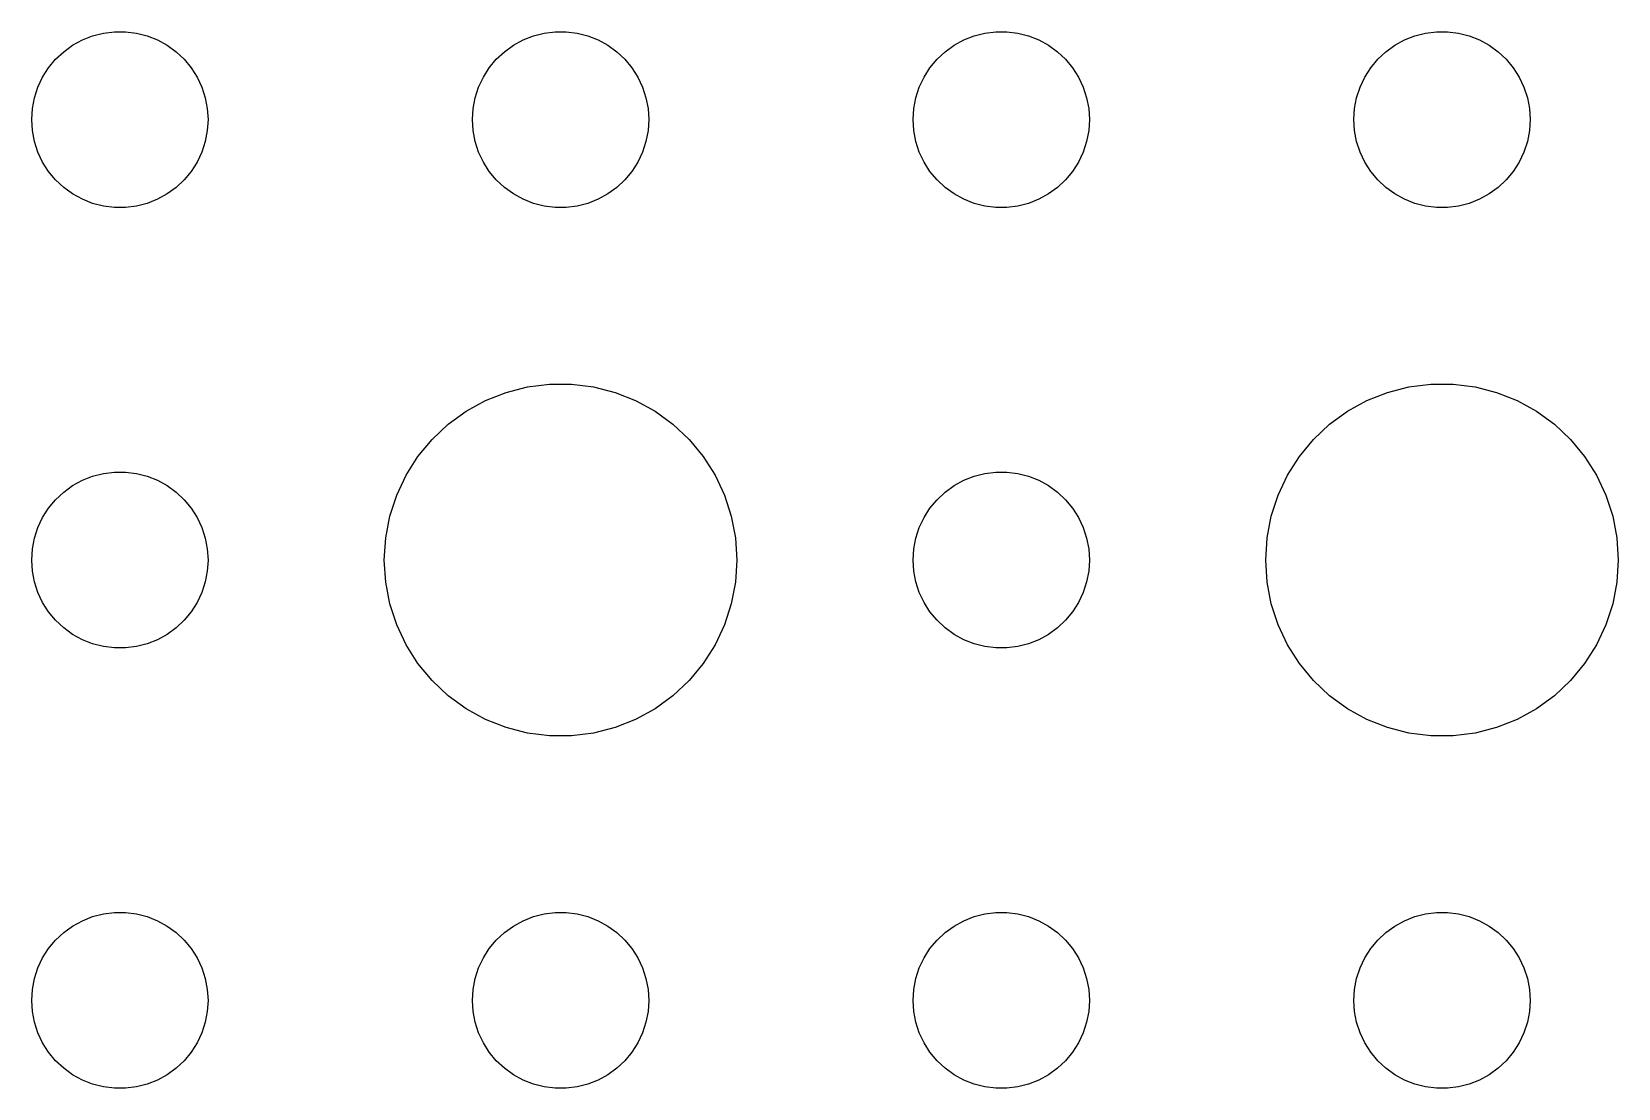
# Model space of a CAD drawing. Header units: metres. Extents: x -134 to 134, y 62 to 166.
# Drawn here: x -31.5 to -4.5, y 90 to 108 of the extents above; entities that cross this region are included whole.
import ezdxf

# ---------------------------------------------------------------- set-up
doc = ezdxf.new("R2010")
doc.units = ezdxf.units.M

msp = doc.modelspace()

# ---------------------------------------------------------------- linework, layer by layer
for p, q in [((-30.9561, 107.656), (-30.8037, 107.766)), ((-30.8037, 107.766), (-30.6387, 107.857)), ((-30.6387, 107.857), (-30.4635, 107.927)), ((-30.4635, 107.927), (-30.2811, 107.973)), ((-30.2811, 107.973), (-30.0942, 107.997)), ((-30.0942, 107.997), (-29.9058, 107.997)), ((-29.9058, 107.997), (-29.7189, 107.973)), ((-29.7189, 107.973), (-29.5365, 107.927)), ((-29.5365, 107.927), (-29.3613, 107.857)), ((-29.3613, 107.857), (-29.1963, 107.766)), ((-29.1963, 107.766), (-29.0439, 107.656)), ((-23.4561, 107.656), (-23.3037, 107.766)), ((-23.3037, 107.766), (-23.1387, 107.857)), ((-23.1387, 107.857), (-22.9635, 107.927)), ((-22.9635, 107.927), (-22.7811, 107.973)), ((-22.7811, 107.973), (-22.5942, 107.997)), ((-22.5942, 107.997), (-22.4058, 107.997)), ((-22.4058, 107.997), (-22.2189, 107.973)), ((-22.2189, 107.973), (-22.0365, 107.927)), ((-22.0365, 107.927), (-21.8613, 107.857)), ((-21.8613, 107.857), (-21.6963, 107.766)), ((-21.6963, 107.766), (-21.5439, 107.656)), ((-15.9561, 107.656), (-15.8037, 107.766)), ((-15.8037, 107.766), (-15.6387, 107.857)), ((-15.6387, 107.857), (-15.4635, 107.927)), ((-15.4635, 107.927), (-15.2811, 107.973)), ((-15.2811, 107.973), (-15.0942, 107.997)), ((-15.0942, 107.997), (-14.9058, 107.997)), ((-14.9058, 107.997), (-14.7189, 107.973)), ((-14.7189, 107.973), (-14.5365, 107.927)), ((-14.5365, 107.927), (-14.3613, 107.857)), ((-14.3613, 107.857), (-14.1963, 107.766)), ((-14.1963, 107.766), (-14.0439, 107.656)), ((-8.45613, 107.656), (-8.30373, 107.766)), ((-8.30373, 107.766), (-8.13866, 107.857)), ((-8.13866, 107.857), (-7.96352, 107.927)), ((-7.96352, 107.927), (-7.78107, 107.973)), ((-7.78107, 107.973), (-7.59418, 107.997)), ((-7.59418, 107.997), (-7.40581, 107.997)), ((-7.40581, 107.997), (-7.21892, 107.973)), ((-7.21892, 107.973), (-7.03647, 107.927)), ((-7.03647, 107.927), (-6.86133, 107.857)), ((-6.86133, 107.857), (-6.69626, 107.766)), ((-6.69626, 107.766), (-6.54385, 107.656)), ((-31.2135, 107.382), (-31.0934, 107.527)), ((-31.0934, 107.527), (-30.9561, 107.656)), ((-29.0439, 107.656), (-28.9065, 107.527)), ((-28.9065, 107.527), (-28.7865, 107.382)), ((-23.7135, 107.382), (-23.5934, 107.527)), ((-23.5934, 107.527), (-23.4561, 107.656)), ((-21.5439, 107.656), (-21.4065, 107.527)), ((-21.4065, 107.527), (-21.2865, 107.382)), ((-16.2135, 107.382), (-16.0934, 107.527)), ((-16.0934, 107.527), (-15.9561, 107.656)), ((-14.0439, 107.656), (-13.9065, 107.527)), ((-13.9065, 107.527), (-13.7865, 107.382)), ((-8.71352, 107.382), (-8.59344, 107.527)), ((-8.59344, 107.527), (-8.45613, 107.656)), ((-6.54385, 107.656), (-6.40654, 107.527)), ((-6.40654, 107.527), (-6.28647, 107.382)), ((-31.3947, 107.052), (-31.3145, 107.223)), ((-31.3145, 107.223), (-31.2135, 107.382)), ((-28.7865, 107.382), (-28.6855, 107.223)), ((-28.6855, 107.223), (-28.6053, 107.052)), ((-23.8947, 107.052), (-23.8145, 107.223)), ((-23.8145, 107.223), (-23.7135, 107.382)), ((-21.2865, 107.382), (-21.1855, 107.223)), ((-21.1855, 107.223), (-21.1053, 107.052)), ((-16.3947, 107.052), (-16.3145, 107.223)), ((-16.3145, 107.223), (-16.2135, 107.382)), ((-13.7865, 107.382), (-13.6855, 107.223)), ((-13.6855, 107.223), (-13.6053, 107.052)), ((-8.89465, 107.052), (-8.81445, 107.223)), ((-8.81445, 107.223), (-8.71352, 107.382)), ((-6.28647, 107.382), (-6.18553, 107.223)), ((-6.18553, 107.223), (-6.10533, 107.052)), ((-31.4529, 106.873), (-31.3947, 107.052)), ((-28.6053, 107.052), (-28.5471, 106.873)), ((-23.9529, 106.873), (-23.8947, 107.052)), ((-21.1053, 107.052), (-21.0471, 106.873)), ((-16.4529, 106.873), (-16.3947, 107.052)), ((-13.6053, 107.052), (-13.5471, 106.873)), ((-8.95287, 106.873), (-8.89465, 107.052)), ((-6.10533, 107.052), (-6.04712, 106.873)), ((-31.5, 106.5), (-31.4882, 106.688)), ((-31.4882, 106.688), (-31.4529, 106.873)), ((-28.5471, 106.873), (-28.5118, 106.688)), ((-28.5118, 106.688), (-28.5, 106.5)), ((-24, 106.5), (-23.9882, 106.688)), ((-23.9882, 106.688), (-23.9529, 106.873)), ((-21.0471, 106.873), (-21.0118, 106.688)), ((-21.0118, 106.688), (-21, 106.5)), ((-16.5, 106.5), (-16.4882, 106.688)), ((-16.4882, 106.688), (-16.4529, 106.873)), ((-13.5471, 106.873), (-13.5118, 106.688)), ((-13.5118, 106.688), (-13.5, 106.5)), ((-9, 106.5), (-8.98816, 106.688)), ((-8.98816, 106.688), (-8.95287, 106.873)), ((-6.04712, 106.873), (-6.01183, 106.688)), ((-6.01183, 106.688), (-6, 106.5)), ((-31.4882, 106.312), (-31.5, 106.5)), ((-28.5, 106.5), (-28.5118, 106.312)), ((-23.9882, 106.312), (-24, 106.5)), ((-21, 106.5), (-21.0118, 106.312)), ((-16.4882, 106.312), (-16.5, 106.5)), ((-13.5, 106.5), (-13.5118, 106.312)), ((-8.98816, 106.312), (-9, 106.5)), ((-6, 106.5), (-6.01183, 106.312)), ((-31.4529, 106.127), (-31.4882, 106.312)), ((-31.3947, 105.948), (-31.4529, 106.127)), ((-28.5471, 106.127), (-28.6053, 105.948)), ((-28.5118, 106.312), (-28.5471, 106.127)), ((-23.9529, 106.127), (-23.9882, 106.312)), ((-23.8947, 105.948), (-23.9529, 106.127)), ((-21.0471, 106.127), (-21.1053, 105.948)), ((-21.0118, 106.312), (-21.0471, 106.127)), ((-16.4529, 106.127), (-16.4882, 106.312)), ((-16.3947, 105.948), (-16.4529, 106.127)), ((-13.5471, 106.127), (-13.6053, 105.948)), ((-13.5118, 106.312), (-13.5471, 106.127)), ((-8.95287, 106.127), (-8.98816, 106.312)), ((-8.89465, 105.948), (-8.95287, 106.127)), ((-6.04712, 106.127), (-6.10533, 105.948)), ((-6.01183, 106.312), (-6.04712, 106.127)), ((-31.3145, 105.777), (-31.3947, 105.948)), ((-28.6053, 105.948), (-28.6855, 105.777)), ((-23.8145, 105.777), (-23.8947, 105.948)), ((-21.1053, 105.948), (-21.1855, 105.777)), ((-16.3145, 105.777), (-16.3947, 105.948)), ((-13.6053, 105.948), (-13.6855, 105.777)), ((-8.81445, 105.777), (-8.89465, 105.948)), ((-6.10533, 105.948), (-6.18553, 105.777)), ((-31.2135, 105.618), (-31.3145, 105.777)), ((-31.0934, 105.473), (-31.2135, 105.618)), ((-28.7865, 105.618), (-28.9065, 105.473)), ((-28.6855, 105.777), (-28.7865, 105.618)), ((-23.7135, 105.618), (-23.8145, 105.777)), ((-23.5934, 105.473), (-23.7135, 105.618)), ((-21.2865, 105.618), (-21.4065, 105.473)), ((-21.1855, 105.777), (-21.2865, 105.618)), ((-16.2135, 105.618), (-16.3145, 105.777)), ((-16.0934, 105.473), (-16.2135, 105.618)), ((-13.7865, 105.618), (-13.9065, 105.473)), ((-13.6855, 105.777), (-13.7865, 105.618)), ((-8.71352, 105.618), (-8.81445, 105.777)), ((-8.59344, 105.473), (-8.71352, 105.618)), ((-6.28647, 105.618), (-6.40654, 105.473)), ((-6.18553, 105.777), (-6.28647, 105.618)), ((-30.9561, 105.344), (-31.0934, 105.473)), ((-30.8037, 105.234), (-30.9561, 105.344)), ((-29.0439, 105.344), (-29.1963, 105.234)), ((-28.9065, 105.473), (-29.0439, 105.344)), ((-23.4561, 105.344), (-23.5934, 105.473)), ((-23.3037, 105.234), (-23.4561, 105.344)), ((-21.5439, 105.344), (-21.6963, 105.234)), ((-21.4065, 105.473), (-21.5439, 105.344)), ((-15.9561, 105.344), (-16.0934, 105.473)), ((-15.8037, 105.234), (-15.9561, 105.344)), ((-14.0439, 105.344), (-14.1963, 105.234)), ((-13.9065, 105.473), (-14.0439, 105.344)), ((-8.45613, 105.344), (-8.59344, 105.473)), ((-8.30373, 105.234), (-8.45613, 105.344)), ((-6.54385, 105.344), (-6.69626, 105.234)), ((-6.40654, 105.473), (-6.54385, 105.344)), ((-30.6387, 105.143), (-30.8037, 105.234)), ((-30.4635, 105.073), (-30.6387, 105.143)), ((-30.2811, 105.027), (-30.4635, 105.073)), ((-29.5365, 105.073), (-29.7189, 105.027)), ((-29.3613, 105.143), (-29.5365, 105.073)), ((-29.1963, 105.234), (-29.3613, 105.143)), ((-23.1387, 105.143), (-23.3037, 105.234)), ((-22.9635, 105.073), (-23.1387, 105.143)), ((-22.7811, 105.027), (-22.9635, 105.073)), ((-22.0365, 105.073), (-22.2189, 105.027)), ((-21.8613, 105.143), (-22.0365, 105.073)), ((-21.6963, 105.234), (-21.8613, 105.143)), ((-15.6387, 105.143), (-15.8037, 105.234)), ((-15.4635, 105.073), (-15.6387, 105.143)), ((-15.2811, 105.027), (-15.4635, 105.073)), ((-14.5365, 105.073), (-14.7189, 105.027)), ((-14.3613, 105.143), (-14.5365, 105.073)), ((-14.1963, 105.234), (-14.3613, 105.143)), ((-8.13866, 105.143), (-8.30373, 105.234)), ((-7.96352, 105.073), (-8.13866, 105.143)), ((-7.78107, 105.027), (-7.96352, 105.073)), ((-7.03647, 105.073), (-7.21892, 105.027)), ((-6.86133, 105.143), (-7.03647, 105.073)), ((-6.69626, 105.234), (-6.86133, 105.143)), ((-30.0942, 105.003), (-30.2811, 105.027)), ((-29.9058, 105.003), (-30.0942, 105.003)), ((-29.7189, 105.027), (-29.9058, 105.003)), ((-22.5942, 105.003), (-22.7811, 105.027)), ((-22.4058, 105.003), (-22.5942, 105.003)), ((-22.2189, 105.027), (-22.4058, 105.003)), ((-15.0942, 105.003), (-15.2811, 105.027)), ((-14.9058, 105.003), (-15.0942, 105.003)), ((-14.7189, 105.027), (-14.9058, 105.003)), ((-7.59418, 105.003), (-7.78107, 105.027)), ((-7.40581, 105.003), (-7.59418, 105.003)), ((-7.21892, 105.027), (-7.40581, 105.003)), ((-23.7773, 101.714), (-23.427, 101.853)), ((-23.427, 101.853), (-23.0621, 101.947)), ((-23.0621, 101.947), (-22.6884, 101.994)), ((-22.6884, 101.994), (-22.3116, 101.994)), ((-22.3116, 101.994), (-21.9379, 101.947)), ((-21.9379, 101.947), (-21.5729, 101.853)), ((-21.5729, 101.853), (-21.2227, 101.714)), ((-8.77733, 101.714), (-8.42705, 101.853)), ((-8.42705, 101.853), (-8.06213, 101.947)), ((-8.06213, 101.947), (-7.68837, 101.994)), ((-7.68837, 101.994), (-7.31161, 101.994)), ((-7.31161, 101.994), (-6.93785, 101.947)), ((-6.93785, 101.947), (-6.57294, 101.853)), ((-6.57294, 101.853), (-6.22266, 101.714)), ((-24.4123, 101.312), (-24.1075, 101.533)), ((-24.1075, 101.533), (-23.7773, 101.714)), ((-21.2227, 101.714), (-20.8925, 101.533)), ((-20.8925, 101.533), (-20.5877, 101.312)), ((-9.41226, 101.312), (-9.10747, 101.533)), ((-9.10747, 101.533), (-8.77733, 101.714)), ((-6.22266, 101.714), (-5.89252, 101.533)), ((-5.89252, 101.533), (-5.58772, 101.312)), ((-24.6869, 101.054), (-24.4123, 101.312)), ((-20.5877, 101.312), (-20.3131, 101.054)), ((-9.6869, 101.054), (-9.41226, 101.312)), ((-5.58772, 101.312), (-5.31308, 101.054)), ((-24.927, 100.763), (-24.6869, 101.054)), ((-20.3131, 101.054), (-20.0729, 100.763)), ((-9.92705, 100.763), (-9.6869, 101.054)), ((-5.31308, 101.054), (-5.07294, 100.763)), ((-25.1289, 100.445), (-24.927, 100.763)), ((-20.0729, 100.763), (-19.8711, 100.445)), ((-10.1289, 100.445), (-9.92705, 100.763)), ((-5.07294, 100.763), (-4.87108, 100.445)), ((-30.4635, 100.427), (-30.2811, 100.473)), ((-30.2811, 100.473), (-30.0942, 100.497)), ((-30.0942, 100.497), (-29.9058, 100.497)), ((-29.9058, 100.497), (-29.7189, 100.473)), ((-29.7189, 100.473), (-29.5365, 100.427)), ((-25.2893, 100.104), (-25.1289, 100.445)), ((-19.8711, 100.445), (-19.7107, 100.104)), ((-15.4635, 100.427), (-15.2811, 100.473)), ((-15.2811, 100.473), (-15.0942, 100.497)), ((-15.0942, 100.497), (-14.9058, 100.497)), ((-14.9058, 100.497), (-14.7189, 100.473)), ((-14.7189, 100.473), (-14.5365, 100.427)), ((-10.2893, 100.104), (-10.1289, 100.445)), ((-4.87108, 100.445), (-4.71066, 100.104)), ((-30.9561, 100.156), (-30.8037, 100.266)), ((-30.8037, 100.266), (-30.6387, 100.357)), ((-30.6387, 100.357), (-30.4635, 100.427)), ((-29.5365, 100.427), (-29.3613, 100.357)), ((-29.3613, 100.357), (-29.1963, 100.266)), ((-29.1963, 100.266), (-29.0439, 100.156)), ((-15.9561, 100.156), (-15.8037, 100.266)), ((-15.8037, 100.266), (-15.6387, 100.357)), ((-15.6387, 100.357), (-15.4635, 100.427)), ((-14.5365, 100.427), (-14.3613, 100.357)), ((-14.3613, 100.357), (-14.1963, 100.266)), ((-14.1963, 100.266), (-14.0439, 100.156)), ((-31.2135, 99.8817), (-31.0934, 100.027)), ((-31.0934, 100.027), (-30.9561, 100.156)), ((-29.0439, 100.156), (-28.9065, 100.027)), ((-28.9065, 100.027), (-28.7865, 99.8817)), ((-25.4057, 99.7461), (-25.2893, 100.104)), ((-19.7107, 100.104), (-19.5942, 99.7461)), ((-16.2135, 99.8817), (-16.0934, 100.027)), ((-16.0934, 100.027), (-15.9561, 100.156)), ((-14.0439, 100.156), (-13.9065, 100.027)), ((-13.9065, 100.027), (-13.7865, 99.8817)), ((-10.4057, 99.7461), (-10.2893, 100.104)), ((-4.71066, 100.104), (-4.59424, 99.7461)), ((-31.3947, 99.5522), (-31.3145, 99.7226)), ((-31.3145, 99.7226), (-31.2135, 99.8817)), ((-28.7865, 99.8817), (-28.6855, 99.7226)), ((-28.6855, 99.7226), (-28.6053, 99.5522)), ((-25.4763, 99.376), (-25.4057, 99.7461)), ((-19.5942, 99.7461), (-19.5237, 99.376)), ((-16.3947, 99.5522), (-16.3145, 99.7226)), ((-16.3145, 99.7226), (-16.2135, 99.8817)), ((-13.7865, 99.8817), (-13.6855, 99.7226)), ((-13.6855, 99.7226), (-13.6053, 99.5522)), ((-10.4763, 99.376), (-10.4057, 99.7461)), ((-4.59424, 99.7461), (-4.52365, 99.376)), ((-31.4882, 99.188), (-31.4529, 99.373)), ((-31.4529, 99.373), (-31.3947, 99.5522)), ((-28.6053, 99.5522), (-28.5471, 99.373)), ((-28.5471, 99.373), (-28.5118, 99.188)), ((-25.5, 99), (-25.4763, 99.376)), ((-19.5237, 99.376), (-19.5, 99)), ((-16.4882, 99.188), (-16.4529, 99.373)), ((-16.4529, 99.373), (-16.3947, 99.5522)), ((-13.6053, 99.5522), (-13.5471, 99.373)), ((-13.5471, 99.373), (-13.5118, 99.188)), ((-10.5, 99), (-10.4763, 99.376)), ((-4.52365, 99.376), (-4.5, 99)), ((-31.5, 99), (-31.4882, 99.188)), ((-28.5118, 99.188), (-28.5, 99)), ((-16.5, 99), (-16.4882, 99.188)), ((-13.5118, 99.188), (-13.5, 99)), ((-31.4882, 98.812), (-31.5, 99)), ((-28.5, 99), (-28.5118, 98.812)), ((-25.4763, 98.624), (-25.5, 99)), ((-19.5, 99), (-19.5237, 98.624)), ((-16.4882, 98.812), (-16.5, 99)), ((-13.5, 99), (-13.5118, 98.812)), ((-10.4763, 98.624), (-10.5, 99)), ((-4.5, 99), (-4.52365, 98.624)), ((-31.4529, 98.627), (-31.4882, 98.812)), ((-31.3947, 98.4478), (-31.4529, 98.627)), ((-28.5471, 98.627), (-28.6053, 98.4478)), ((-28.5118, 98.812), (-28.5471, 98.627)), ((-25.4057, 98.2539), (-25.4763, 98.624)), ((-19.5237, 98.624), (-19.5942, 98.2539)), ((-16.4529, 98.627), (-16.4882, 98.812)), ((-16.3947, 98.4478), (-16.4529, 98.627)), ((-13.5471, 98.627), (-13.6053, 98.4478)), ((-13.5118, 98.812), (-13.5471, 98.627)), ((-10.4057, 98.2539), (-10.4763, 98.624)), ((-4.52365, 98.624), (-4.59424, 98.2539)), ((-31.3145, 98.2774), (-31.3947, 98.4478)), ((-28.6053, 98.4478), (-28.6855, 98.2774)), ((-16.3145, 98.2774), (-16.3947, 98.4478)), ((-13.6053, 98.4478), (-13.6855, 98.2774)), ((-31.2135, 98.1183), (-31.3145, 98.2774)), ((-31.0934, 97.9732), (-31.2135, 98.1183)), ((-28.7865, 98.1183), (-28.9065, 97.9732)), ((-28.6855, 98.2774), (-28.7865, 98.1183)), ((-25.2893, 97.8956), (-25.4057, 98.2539)), ((-19.5942, 98.2539), (-19.7107, 97.8956)), ((-16.2135, 98.1183), (-16.3145, 98.2774)), ((-16.0934, 97.9732), (-16.2135, 98.1183)), ((-13.7865, 98.1183), (-13.9065, 97.9732)), ((-13.6855, 98.2774), (-13.7865, 98.1183)), ((-10.2893, 97.8956), (-10.4057, 98.2539)), ((-4.59424, 98.2539), (-4.71066, 97.8956)), ((-30.9561, 97.8442), (-31.0934, 97.9732)), ((-30.8037, 97.7335), (-30.9561, 97.8442)), ((-29.0439, 97.8442), (-29.1963, 97.7335)), ((-28.9065, 97.9732), (-29.0439, 97.8442)), ((-25.1289, 97.5547), (-25.2893, 97.8956)), ((-19.7107, 97.8956), (-19.8711, 97.5547)), ((-15.9561, 97.8442), (-16.0934, 97.9732)), ((-15.8037, 97.7335), (-15.9561, 97.8442)), ((-14.0439, 97.8442), (-14.1963, 97.7335)), ((-13.9065, 97.9732), (-14.0439, 97.8442)), ((-10.1289, 97.5547), (-10.2893, 97.8956)), ((-4.71066, 97.8956), (-4.87108, 97.5547)), ((-30.6387, 97.6428), (-30.8037, 97.7335)), ((-30.4635, 97.5734), (-30.6387, 97.6428)), ((-30.2811, 97.5266), (-30.4635, 97.5734)), ((-30.0942, 97.503), (-30.2811, 97.5266)), ((-29.9058, 97.503), (-30.0942, 97.503)), ((-29.7189, 97.5266), (-29.9058, 97.503)), ((-29.5365, 97.5734), (-29.7189, 97.5266)), ((-29.3613, 97.6428), (-29.5365, 97.5734)), ((-29.1963, 97.7335), (-29.3613, 97.6428)), ((-24.927, 97.2366), (-25.1289, 97.5547)), ((-19.8711, 97.5547), (-20.0729, 97.2366)), ((-15.6387, 97.6428), (-15.8037, 97.7335)), ((-15.4635, 97.5734), (-15.6387, 97.6428)), ((-15.2811, 97.5266), (-15.4635, 97.5734)), ((-15.0942, 97.503), (-15.2811, 97.5266)), ((-14.9058, 97.503), (-15.0942, 97.503)), ((-14.7189, 97.5266), (-14.9058, 97.503)), ((-14.5365, 97.5734), (-14.7189, 97.5266)), ((-14.3613, 97.6428), (-14.5365, 97.5734)), ((-14.1963, 97.7335), (-14.3613, 97.6428)), ((-9.92705, 97.2366), (-10.1289, 97.5547)), ((-4.87108, 97.5547), (-5.07294, 97.2366)), ((-24.6869, 96.9464), (-24.927, 97.2366)), ((-20.0729, 97.2366), (-20.3131, 96.9464)), ((-9.6869, 96.9464), (-9.92705, 97.2366)), ((-5.07294, 97.2366), (-5.31308, 96.9464)), ((-24.4123, 96.6885), (-24.6869, 96.9464)), ((-20.3131, 96.9464), (-20.5877, 96.6885)), ((-9.41226, 96.6885), (-9.6869, 96.9464)), ((-5.31308, 96.9464), (-5.58772, 96.6885)), ((-24.1075, 96.467), (-24.4123, 96.6885)), ((-20.5877, 96.6885), (-20.8925, 96.467)), ((-9.10747, 96.467), (-9.41226, 96.6885)), ((-5.58772, 96.6885), (-5.89252, 96.467)), ((-23.7773, 96.2855), (-24.1075, 96.467)), ((-20.8925, 96.467), (-21.2227, 96.2855)), ((-8.77733, 96.2855), (-9.10747, 96.467)), ((-5.89252, 96.467), (-6.22266, 96.2855)), ((-23.427, 96.1468), (-23.7773, 96.2855)), ((-23.0621, 96.0531), (-23.427, 96.1468)), ((-21.5729, 96.1468), (-21.9379, 96.0531)), ((-21.2227, 96.2855), (-21.5729, 96.1468)), ((-8.42705, 96.1468), (-8.77733, 96.2855)), ((-8.06213, 96.0531), (-8.42705, 96.1468)), ((-6.57294, 96.1468), (-6.93785, 96.0531)), ((-6.22266, 96.2855), (-6.57294, 96.1468)), ((-22.6884, 96.0059), (-23.0621, 96.0531)), ((-22.3116, 96.0059), (-22.6884, 96.0059)), ((-21.9379, 96.0531), (-22.3116, 96.0059)), ((-7.68837, 96.0059), (-8.06213, 96.0531)), ((-7.31161, 96.0059), (-7.68837, 96.0059)), ((-6.93785, 96.0531), (-7.31161, 96.0059)), ((-30.6387, 92.8573), (-30.4635, 92.9266)), ((-30.4635, 92.9266), (-30.2811, 92.9734)), ((-30.2811, 92.9734), (-30.0942, 92.997)), ((-30.0942, 92.997), (-29.9058, 92.997)), ((-29.9058, 92.997), (-29.7189, 92.9734)), ((-29.7189, 92.9734), (-29.5365, 92.9266)), ((-29.5365, 92.9266), (-29.3613, 92.8573)), ((-23.1387, 92.8573), (-22.9635, 92.9266)), ((-22.9635, 92.9266), (-22.7811, 92.9734)), ((-22.7811, 92.9734), (-22.5942, 92.997)), ((-22.5942, 92.997), (-22.4058, 92.997)), ((-22.4058, 92.997), (-22.2189, 92.9734)), ((-22.2189, 92.9734), (-22.0365, 92.9266)), ((-22.0365, 92.9266), (-21.8613, 92.8573)), ((-15.6387, 92.8573), (-15.4635, 92.9266)), ((-15.4635, 92.9266), (-15.2811, 92.9734)), ((-15.2811, 92.9734), (-15.0942, 92.997)), ((-15.0942, 92.997), (-14.9058, 92.997)), ((-14.9058, 92.997), (-14.7189, 92.9734)), ((-14.7189, 92.9734), (-14.5365, 92.9266)), ((-14.5365, 92.9266), (-14.3613, 92.8573)), ((-8.13866, 92.8573), (-7.96352, 92.9266)), ((-7.96352, 92.9266), (-7.78107, 92.9734)), ((-7.78107, 92.9734), (-7.59418, 92.997)), ((-7.59418, 92.997), (-7.40581, 92.997)), ((-7.40581, 92.997), (-7.21892, 92.9734)), ((-7.21892, 92.9734), (-7.03647, 92.9266)), ((-7.03647, 92.9266), (-6.86133, 92.8573)), ((-31.0934, 92.5268), (-30.9561, 92.6558)), ((-30.9561, 92.6558), (-30.8037, 92.7665)), ((-30.8037, 92.7665), (-30.6387, 92.8573)), ((-29.3613, 92.8573), (-29.1963, 92.7665)), ((-29.1963, 92.7665), (-29.0439, 92.6558)), ((-29.0439, 92.6558), (-28.9065, 92.5268)), ((-23.5934, 92.5268), (-23.4561, 92.6558)), ((-23.4561, 92.6558), (-23.3037, 92.7665)), ((-23.3037, 92.7665), (-23.1387, 92.8573)), ((-21.8613, 92.8573), (-21.6963, 92.7665)), ((-21.6963, 92.7665), (-21.5439, 92.6558)), ((-21.5439, 92.6558), (-21.4065, 92.5268)), ((-16.0934, 92.5268), (-15.9561, 92.6558)), ((-15.9561, 92.6558), (-15.8037, 92.7665)), ((-15.8037, 92.7665), (-15.6387, 92.8573)), ((-14.3613, 92.8573), (-14.1963, 92.7665)), ((-14.1963, 92.7665), (-14.0439, 92.6558)), ((-14.0439, 92.6558), (-13.9065, 92.5268)), ((-8.59344, 92.5268), (-8.45613, 92.6558)), ((-8.45613, 92.6558), (-8.30373, 92.7665)), ((-8.30373, 92.7665), (-8.13866, 92.8573)), ((-6.86133, 92.8573), (-6.69626, 92.7665)), ((-6.69626, 92.7665), (-6.54385, 92.6558)), ((-6.54385, 92.6558), (-6.40654, 92.5268)), ((-31.3145, 92.2226), (-31.2135, 92.3817)), ((-31.2135, 92.3817), (-31.0934, 92.5268)), ((-28.9065, 92.5268), (-28.7865, 92.3817)), ((-28.7865, 92.3817), (-28.6855, 92.2226)), ((-23.8145, 92.2226), (-23.7135, 92.3817)), ((-23.7135, 92.3817), (-23.5934, 92.5268)), ((-21.4065, 92.5268), (-21.2865, 92.3817)), ((-21.2865, 92.3817), (-21.1855, 92.2226)), ((-16.3145, 92.2226), (-16.2135, 92.3817)), ((-16.2135, 92.3817), (-16.0934, 92.5268)), ((-13.9065, 92.5268), (-13.7865, 92.3817)), ((-13.7865, 92.3817), (-13.6855, 92.2226)), ((-8.81445, 92.2226), (-8.71352, 92.3817)), ((-8.71352, 92.3817), (-8.59344, 92.5268)), ((-6.40654, 92.5268), (-6.28647, 92.3817)), ((-6.28647, 92.3817), (-6.18553, 92.2226)), ((-31.3947, 92.0522), (-31.3145, 92.2226)), ((-28.6855, 92.2226), (-28.6053, 92.0522)), ((-23.8947, 92.0522), (-23.8145, 92.2226)), ((-21.1855, 92.2226), (-21.1053, 92.0522)), ((-16.3947, 92.0522), (-16.3145, 92.2226)), ((-13.6855, 92.2226), (-13.6053, 92.0522)), ((-8.89465, 92.0522), (-8.81445, 92.2226)), ((-6.18553, 92.2226), (-6.10533, 92.0522)), ((-31.4882, 91.688), (-31.4529, 91.873)), ((-31.4529, 91.873), (-31.3947, 92.0522)), ((-28.6053, 92.0522), (-28.5471, 91.873)), ((-28.5471, 91.873), (-28.5118, 91.688)), ((-23.9882, 91.688), (-23.9529, 91.873)), ((-23.9529, 91.873), (-23.8947, 92.0522)), ((-21.1053, 92.0522), (-21.0471, 91.873)), ((-21.0471, 91.873), (-21.0118, 91.688)), ((-16.4882, 91.688), (-16.4529, 91.873)), ((-16.4529, 91.873), (-16.3947, 92.0522)), ((-13.6053, 92.0522), (-13.5471, 91.873)), ((-13.5471, 91.873), (-13.5118, 91.688)), ((-8.98816, 91.688), (-8.95287, 91.873)), ((-8.95287, 91.873), (-8.89465, 92.0522)), ((-6.10533, 92.0522), (-6.04712, 91.873)), ((-6.04712, 91.873), (-6.01183, 91.688)), ((-31.5, 91.5), (-31.4882, 91.688)), ((-28.5118, 91.688), (-28.5, 91.5)), ((-24, 91.5), (-23.9882, 91.688)), ((-21.0118, 91.688), (-21, 91.5)), ((-16.5, 91.5), (-16.4882, 91.688)), ((-13.5118, 91.688), (-13.5, 91.5)), ((-9, 91.5), (-8.98816, 91.688)), ((-6.01183, 91.688), (-6, 91.5)), ((-31.4882, 91.312), (-31.5, 91.5)), ((-31.4529, 91.127), (-31.4882, 91.312)), ((-28.5118, 91.312), (-28.5471, 91.127)), ((-28.5, 91.5), (-28.5118, 91.312)), ((-23.9882, 91.312), (-24, 91.5)), ((-23.9529, 91.127), (-23.9882, 91.312)), ((-21.0118, 91.312), (-21.0471, 91.127)), ((-21, 91.5), (-21.0118, 91.312)), ((-16.4882, 91.312), (-16.5, 91.5)), ((-16.4529, 91.127), (-16.4882, 91.312)), ((-13.5118, 91.312), (-13.5471, 91.127)), ((-13.5, 91.5), (-13.5118, 91.312)), ((-8.98816, 91.312), (-9, 91.5)), ((-8.95287, 91.127), (-8.98816, 91.312)), ((-6.01183, 91.312), (-6.04712, 91.127)), ((-6, 91.5), (-6.01183, 91.312)), ((-31.3947, 90.9478), (-31.4529, 91.127)), ((-28.5471, 91.127), (-28.6053, 90.9478)), ((-23.8947, 90.9478), (-23.9529, 91.127)), ((-21.0471, 91.127), (-21.1053, 90.9478)), ((-16.3947, 90.9478), (-16.4529, 91.127)), ((-13.5471, 91.127), (-13.6053, 90.9478)), ((-8.89465, 90.9478), (-8.95287, 91.127)), ((-6.04712, 91.127), (-6.10533, 90.9478)), ((-31.3145, 90.7774), (-31.3947, 90.9478)), ((-31.2135, 90.6183), (-31.3145, 90.7774)), ((-28.6855, 90.7774), (-28.7865, 90.6183)), ((-28.6053, 90.9478), (-28.6855, 90.7774)), ((-23.8145, 90.7774), (-23.8947, 90.9478)), ((-23.7135, 90.6183), (-23.8145, 90.7774)), ((-21.1855, 90.7774), (-21.2865, 90.6183)), ((-21.1053, 90.9478), (-21.1855, 90.7774)), ((-16.3145, 90.7774), (-16.3947, 90.9478)), ((-16.2135, 90.6183), (-16.3145, 90.7774)), ((-13.6855, 90.7774), (-13.7865, 90.6183)), ((-13.6053, 90.9478), (-13.6855, 90.7774)), ((-8.81445, 90.7774), (-8.89465, 90.9478)), ((-8.71352, 90.6183), (-8.81445, 90.7774)), ((-6.18553, 90.7774), (-6.28647, 90.6183)), ((-6.10533, 90.9478), (-6.18553, 90.7774)), ((-31.0934, 90.4732), (-31.2135, 90.6183)), ((-30.9561, 90.3442), (-31.0934, 90.4732)), ((-28.9065, 90.4732), (-29.0439, 90.3442)), ((-28.7865, 90.6183), (-28.9065, 90.4732)), ((-23.5934, 90.4732), (-23.7135, 90.6183)), ((-23.4561, 90.3442), (-23.5934, 90.4732)), ((-21.4065, 90.4732), (-21.5439, 90.3442)), ((-21.2865, 90.6183), (-21.4065, 90.4732)), ((-16.0934, 90.4732), (-16.2135, 90.6183)), ((-15.9561, 90.3442), (-16.0934, 90.4732)), ((-13.9065, 90.4732), (-14.0439, 90.3442)), ((-13.7865, 90.6183), (-13.9065, 90.4732)), ((-8.59344, 90.4732), (-8.71352, 90.6183)), ((-8.45613, 90.3442), (-8.59344, 90.4732)), ((-6.40654, 90.4732), (-6.54385, 90.3442)), ((-6.28647, 90.6183), (-6.40654, 90.4732)), ((-30.8037, 90.2335), (-30.9561, 90.3442)), ((-30.6387, 90.1428), (-30.8037, 90.2335)), ((-29.1963, 90.2335), (-29.3613, 90.1428)), ((-29.0439, 90.3442), (-29.1963, 90.2335)), ((-23.3037, 90.2335), (-23.4561, 90.3442)), ((-23.1387, 90.1428), (-23.3037, 90.2335)), ((-21.6963, 90.2335), (-21.8613, 90.1428)), ((-21.5439, 90.3442), (-21.6963, 90.2335)), ((-15.8037, 90.2335), (-15.9561, 90.3442)), ((-15.6387, 90.1428), (-15.8037, 90.2335)), ((-14.1963, 90.2335), (-14.3613, 90.1428)), ((-14.0439, 90.3442), (-14.1963, 90.2335)), ((-8.30373, 90.2335), (-8.45613, 90.3442)), ((-8.13866, 90.1428), (-8.30373, 90.2335)), ((-6.69626, 90.2335), (-6.86133, 90.1428)), ((-6.54385, 90.3442), (-6.69626, 90.2335)), ((-30.4635, 90.0734), (-30.6387, 90.1428)), ((-30.2811, 90.0266), (-30.4635, 90.0734)), ((-30.0942, 90.003), (-30.2811, 90.0266)), ((-29.9058, 90.003), (-30.0942, 90.003)), ((-29.7189, 90.0266), (-29.9058, 90.003)), ((-29.5365, 90.0734), (-29.7189, 90.0266)), ((-29.3613, 90.1428), (-29.5365, 90.0734)), ((-22.9635, 90.0734), (-23.1387, 90.1428)), ((-22.7811, 90.0266), (-22.9635, 90.0734)), ((-22.5942, 90.003), (-22.7811, 90.0266)), ((-22.4058, 90.003), (-22.5942, 90.003)), ((-22.2189, 90.0266), (-22.4058, 90.003)), ((-22.0365, 90.0734), (-22.2189, 90.0266)), ((-21.8613, 90.1428), (-22.0365, 90.0734)), ((-15.4635, 90.0734), (-15.6387, 90.1428)), ((-15.2811, 90.0266), (-15.4635, 90.0734)), ((-15.0942, 90.003), (-15.2811, 90.0266)), ((-14.9058, 90.003), (-15.0942, 90.003)), ((-14.7189, 90.0266), (-14.9058, 90.003)), ((-14.5365, 90.0734), (-14.7189, 90.0266)), ((-14.3613, 90.1428), (-14.5365, 90.0734)), ((-7.96352, 90.0734), (-8.13866, 90.1428)), ((-7.78107, 90.0266), (-7.96352, 90.0734)), ((-7.59418, 90.003), (-7.78107, 90.0266)), ((-7.40581, 90.003), (-7.59418, 90.003)), ((-7.21892, 90.0266), (-7.40581, 90.003)), ((-7.03647, 90.0734), (-7.21892, 90.0266)), ((-6.86133, 90.1428), (-7.03647, 90.0734))]:
    msp.add_line(p, q)

doc.saveas('drawing.dxf')
